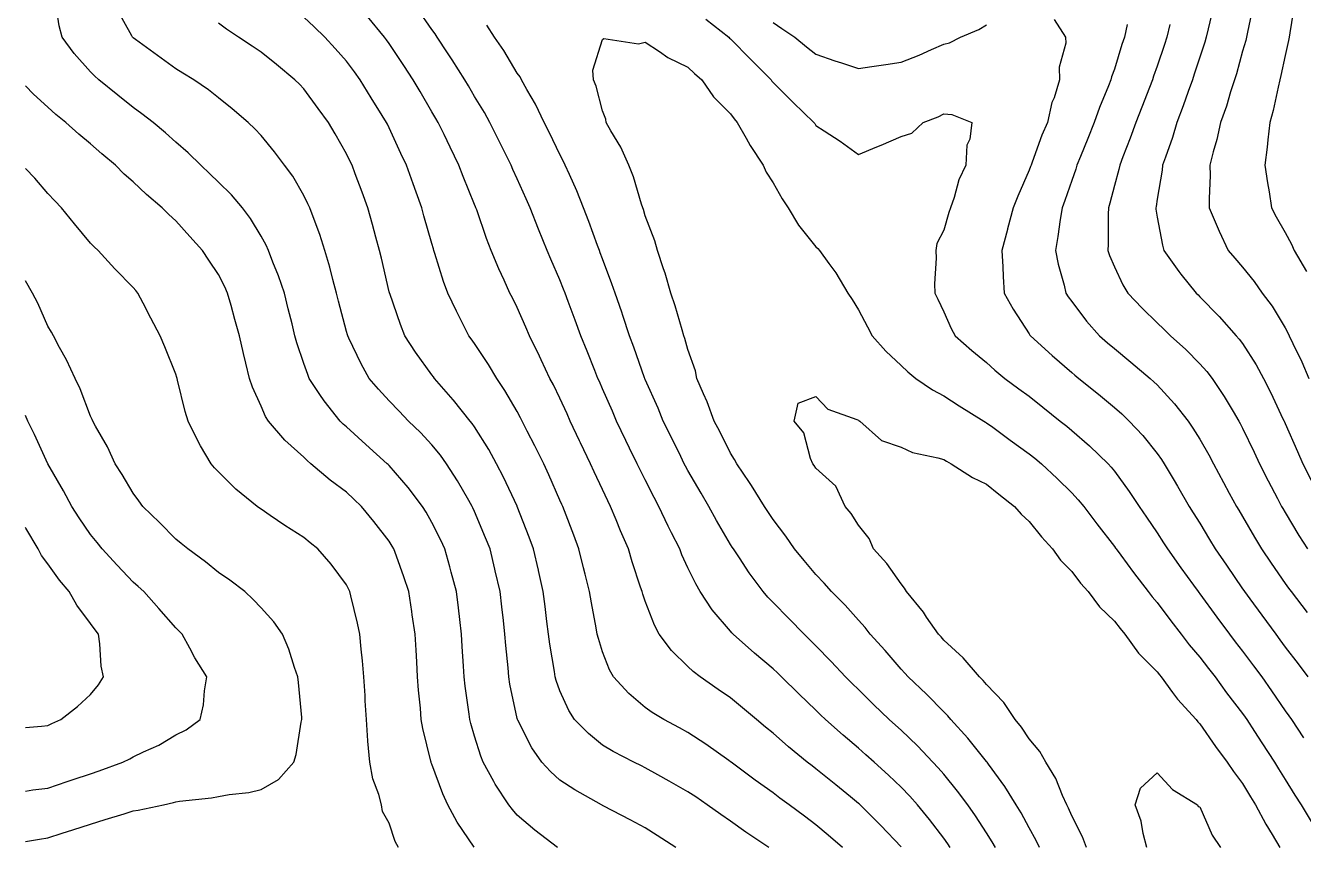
# Model space of a CAD drawing. Header units: inches. Extents: x 29277 to 43569, y 11651 to 22756.
# Drawn here: x 29283 to 32278, y 13855 to 15777 of the extents above; entities that cross this region are included whole.
import ezdxf

# ---------------------------------------------------------------- set-up
doc = ezdxf.new("R2010")
doc.units = ezdxf.units.IN
doc.header["$MEASUREMENT"] = 0
doc.layers.add('test_100m', color=124, linetype='Continuous', lineweight=30, true_color=0x00b06f)
doc.layers.add('test_20m', color=244, linetype='Continuous', lineweight=30, true_color=0xa80019)

msp = doc.modelspace()

# ---------------------------------------------------------------- linework, layer by layer
at = {"layer": 'test_100m'}
for points, elevation in [([(31198.1, 13849.9), (31164.3, 13879), (31135.3, 13903.4), (31108.5, 13923.2), (31072.6, 13949.9), (31051.1, 13965.7), (31035.3, 13977.8), (30993.3, 14008), (30936.8, 14049.9), (30935.3, 14051.1), (30931.3, 14053.9), (30877.3, 14092), (30835.3, 14119.5), (30815.8, 14130.4), (30779, 14149.9), (30752, 14166.6), (30735.3, 14178.4), (30696.6, 14211.3), (30661, 14249.9), (30651.9, 14266.5), (30635.3, 14308.6), (30625.5, 14340.1), (30623.1, 14349.9), (30620.5, 14364.7), (30609.1, 14423.7), (30604.7, 14449.9), (30594.7, 14490.5), (30591, 14505.6), (30580.1, 14549.9), (30567.7, 14582.3), (30546, 14639.2), (30541.9, 14649.9), (30539.8, 14654.4), (30535.3, 14664.6), (30509.4, 14724.1), (30497.6, 14749.9), (30477, 14791.6), (30459, 14826.2), (30446.9, 14849.9), (30443, 14857.6), (30435.3, 14872.1), (30406.6, 14921.2), (30387.3, 14949.9), (30367.9, 14982.5), (30335.3, 15031.9), (30327.7, 15042.3), (30322, 15049.9), (30308.7, 15076.5), (30292.8, 15107.4), (30272.8, 15149.9), (30262.7, 15177.3), (30242.6, 15242.6), (30240.1, 15249.9), (30238.9, 15253.6), (30235.3, 15265.8), (30216.6, 15331.2), (30211.5, 15349.9), (30198.3, 15386.9), (30191.4, 15406), (30176, 15449.9), (30162.8, 15477.5), (30135.3, 15537.2), (30131.1, 15545.7), (30129.1, 15549.9), (30119, 15566.2), (30093.2, 15607.8), (30067.3, 15649.9), (30053.9, 15668.5), (30035.3, 15693.5), (30008.7, 15723.3), (29984.2, 15749.9), (29959.3, 15774), (29935.3, 15796.8)], 2200), ([(31965, 15779.6), (31957.7, 15749.9), (31952.2, 15733), (31935.3, 15682.2), (31926.8, 15658.4), (31924.1, 15649.9), (31917, 15631.7), (31899.1, 15586.1), (31885.2, 15549.9), (31872, 15513.2), (31854.9, 15469.5), (31847.5, 15449.9), (31845.4, 15439.8), (31835.3, 15402.1), (31824.3, 15360.9), (31820.8, 15349.9), (31820, 15334.6), (31820.6, 15264.6), (31819.6, 15249.9), (31823.6, 15238.2), (31835.3, 15211.4), (31854.8, 15169.4), (31866.4, 15149.9), (31899.8, 15114.4), (31935.3, 15080), (31950.7, 15065.3), (31966.7, 15049.9), (32002.6, 15017.3), (32035.3, 14984.4), (32051.5, 14966.1), (32063.8, 14949.9), (32092.6, 14907.2), (32113.1, 14872.1), (32126.5, 14849.9), (32129.7, 14844.3), (32135.3, 14833.4), (32162.2, 14776.9), (32174.8, 14749.9), (32195.3, 14709.9), (32217.3, 14667.9), (32226.7, 14649.9), (32229.8, 14644.5), (32235.3, 14635.4), (32267.3, 14581.9), (32287.9, 14549.9)], 2200), ([(30156.8, 13849.9), (30149.4, 13864), (30135.3, 13907.4), (30119.9, 13934.5), (30117.2, 13949.9), (30111, 13974.2), (30096.6, 14011.2), (30089.8, 14049.9), (30085.6, 14099.6), (30085.6, 14100.2), (30081.9, 14149.9), (30079.3, 14193.9), (30078.7, 14206.5), (30076.2, 14249.9), (30072.9, 14287.5), (30069.9, 14315.3), (30066.7, 14349.9), (30061.2, 14375.8), (30045.3, 14439.9), (30043.1, 14449.9), (30040.6, 14455.2), (30035.3, 14465.9), (29999.4, 14514), (29968.2, 14549.9), (29949.9, 14564.5), (29935.3, 14576.8), (29890.4, 14605), (29856.6, 14628.6), (29835.3, 14643.2), (29831.4, 14646), (29826, 14649.9), (29775.5, 14690.1), (29735.3, 14730.5), (29725.8, 14740.5), (29717.7, 14749.9), (29693.4, 14791.9), (29687.2, 14801.8), (29664, 14849.9), (29657.4, 14872), (29639.2, 14946), (29638.2, 14949.9), (29637.5, 14952.2), (29635.3, 14959.8), (29609.6, 15024.2), (29598.8, 15049.9), (29576.9, 15091.5), (29558.7, 15126.5), (29546.5, 15149.9), (29541.4, 15156), (29535.3, 15163.2), (29492.3, 15206.9), (29453.5, 15249.9), (29443.8, 15258.4), (29435.3, 15267.3), (29397.4, 15312), (29367.6, 15349.9), (29351.6, 15366.2), (29335.3, 15383.1), (29304.5, 15419.1), (29283, 15442.3)], 2300), ([(31769.8, 13849.9), (31760.3, 13875), (31735.3, 13924.5), (31727.6, 13942.2), (31723.5, 13949.9), (31713.2, 13972), (31697.4, 14012), (31674.6, 14049.9), (31660.4, 14075), (31635.3, 14104.8), (31617.3, 14132), (31602.3, 14149.9), (31575.6, 14190.2), (31535.3, 14232), (31527.3, 14241.9), (31519, 14249.9), (31480.2, 14294.8), (31435.3, 14336.4), (31428.9, 14343.6), (31423, 14349.9), (31394.9, 14390.3), (31387.2, 14401.8), (31348.1, 14449.9), (31343.4, 14458), (31335.3, 14468.1), (31301.5, 14516.1), (31270.4, 14549.9), (31259.9, 14574.5), (31235.3, 14605.7), (31218.3, 14633), (31203.8, 14649.9), (31182.3, 14696.9), (31135.3, 14739.6), (31131.4, 14746), (31128.2, 14749.9), (31122.9, 14762.4), (31107.3, 14821.9), (31084.6, 14849.9), (31093.5, 14891.7), (31135.3, 14907.5), (31163.1, 14877.7), (31231.6, 14853.6), (31235.3, 14851.7), (31236.3, 14850.9), (31238.1, 14849.9), (31289.3, 14803.9), (31335.3, 14788.9), (31361.7, 14776.3), (31421.2, 14764), (31435.3, 14759.4), (31441.2, 14755.8), (31452.4, 14749.9), (31502.7, 14717.4), (31535.3, 14701.9), (31563.8, 14678.5), (31600.9, 14649.9), (31616.6, 14631.2), (31635.3, 14614.5), (31664, 14578.6), (31690, 14549.9), (31708.9, 14523.5), (31735.3, 14497.5), (31755.5, 14470.1), (31773.2, 14449.9), (31799.9, 14414.5), (31835.3, 14380.7), (31848.4, 14363.1), (31859.7, 14349.9), (31891.3, 14306), (31935.3, 14262), (31940.4, 14255.1), (31944.8, 14249.9), (31971.5, 14213.7), (31982.9, 14197.6), (32026.4, 14149.9), (32030.3, 14144.9), (32035.3, 14140.3), (32071.9, 14086.6), (32099.5, 14049.9), (32113.8, 14028.5), (32135.3, 14000.3), (32154.2, 13968.8), (32165.9, 13949.9), (32190, 13904.6), (32204.7, 13880.5), (32222.7, 13849.9)], 2100)]:
    msp.add_lwpolyline(points, dxfattribs=dict(at, elevation=elevation))
at = {"layer": 'test_20m'}
for points, elevation in [([(30529.7, 13849.9), (30476.4, 13891), (30435.3, 13926.1), (30424.1, 13938.7), (30415.8, 13949.9), (30383.9, 13998.5), (30380.8, 14004.4), (30355.4, 14049.9), (30349.8, 14064.4), (30335.3, 14111.4), (30326.4, 14141), (30324.2, 14149.9), (30322.7, 14162.5), (30313.7, 14228.3), (30311.3, 14249.9), (30309.8, 14275.5), (30306.6, 14321.2), (30304.9, 14349.9), (30300.9, 14384.3), (30297.7, 14412.3), (30293.3, 14449.9), (30280.9, 14495.5), (30277.3, 14507.9), (30265.6, 14549.9), (30256, 14570.6), (30235.3, 14612.2), (30221.7, 14636.3), (30213.3, 14649.9), (30179.4, 14694), (30135.3, 14745.5), (30133.1, 14747.7), (30130.8, 14749.9), (30080.3, 14794.9), (30035.3, 14836), (30027.7, 14842.3), (30020.1, 14849.9), (29982.5, 14897.2), (29972.9, 14912.4), (29947.8, 14949.9), (29944.2, 14958.8), (29935.3, 14985), (29918.8, 15033.5), (29914.3, 15049.9), (29907.5, 15077.8), (29898.6, 15113.2), (29889.6, 15149.9), (29875.7, 15190.3), (29862.9, 15222.3), (29852.6, 15249.9), (29847.2, 15261.9), (29835.3, 15283.3), (29809.9, 15324.5), (29791.2, 15349.9), (29765.7, 15380.3), (29735.3, 15410.3), (29715.1, 15429.7), (29693.6, 15449.9), (29664.2, 15478.9), (29635.3, 15503.9), (29610.9, 15525.5), (29582.1, 15549.9), (29555.8, 15570.4), (29535.3, 15584.8), (29499, 15613.6), (29454.7, 15649.9), (29444.6, 15659.2), (29435.3, 15668.8), (29396.9, 15711.5), (29369, 15749.9), (29361.9, 15776.5), (29353, 15832.2)], 2260), ([(31450.2, 13849.9), (31444.3, 13858.9), (31435.3, 13871.6), (31401.3, 13915.9), (31373.4, 13949.9), (31355.6, 13970.3), (31335.3, 13991.8), (31305.3, 14019.9), (31271.9, 14049.9), (31252.7, 14067.3), (31235.3, 14082.9), (31199, 14113.7), (31158.2, 14149.9), (31146.5, 14161.1), (31135.3, 14172.3), (31095.5, 14210.1), (31055, 14249.9), (31045.1, 14259.7), (31035.3, 14269), (30991.3, 14306), (30941.8, 14349.9), (30938.6, 14353.2), (30935.3, 14357), (30892.6, 14407.2), (30864.3, 14449.9), (30853.6, 14468.2), (30835.3, 14506.1), (30821.5, 14536.1), (30816.1, 14549.9), (30797.1, 14588.1), (30789.1, 14603.7), (30767.4, 14649.9), (30756.2, 14670.9), (30735.3, 14711.8), (30722.5, 14737.1), (30716.4, 14749.9), (30698.6, 14786.6), (30689.9, 14804.5), (30668.1, 14849.9), (30658.3, 14872.9), (30635.3, 14925.3), (30627.8, 14942.4), (30624.3, 14949.9), (30617.1, 14968.1), (30599.3, 15014), (30584.7, 15049.9), (30571.5, 15086.1), (30554.7, 15130.5), (30547.5, 15149.9), (30544.1, 15158.8), (30535.3, 15180.9), (30514.5, 15229.1), (30505.7, 15249.9), (30485.6, 15299.6), (30485.4, 15300), (30465.6, 15349.9), (30456.3, 15371), (30435.3, 15417.7), (30425.3, 15439.9), (30421.1, 15449.9), (30407.1, 15478.1), (30392.6, 15507.3), (30371.3, 15549.9), (30358.5, 15573.1), (30335.3, 15611.2), (30321.1, 15635.7), (30312.7, 15649.9), (30282.6, 15697.2), (30272, 15713.2), (30247.8, 15749.9), (30242.9, 15757.5), (30235.3, 15767.9), (30201.7, 15816.3)], 2160), ([(32066.8, 15818.4), (32054.9, 15769.5), (32050.4, 15749.9), (32047, 15738.2), (32035.3, 15703.3), (32022.3, 15662.9), (32018, 15649.9), (32008.1, 15622.7), (31996.3, 15588.9), (31981.4, 15549.9), (31970.8, 15514.4), (31954.4, 15469), (31948.1, 15449.9), (31946.9, 15438.3), (31935.3, 15370.2), (31932.5, 15352.7), (31931.9, 15349.9), (31932.2, 15346.8), (31935.3, 15327.9), (31947.4, 15262), (31950.9, 15249.9), (31985.9, 15200.5), (31990.9, 15194.3), (32026.5, 15149.9), (32031, 15145.6), (32035.3, 15141.5), (32080.5, 15095.1), (32120.7, 15049.9), (32127.5, 15042.1), (32135.3, 15031.7), (32167.1, 14981.7), (32184.7, 14949.9), (32201.6, 14916.2), (32229.9, 14855.3), (32232.5, 14849.9), (32233.4, 14848), (32235.3, 14843.9), (32263.9, 14778.6), (32276.5, 14749.9), (32296.5, 14711.1)], 2220), ([(32160.4, 15824.8), (32146.8, 15761.4), (32144.6, 15749.9), (32142.8, 15742.4), (32135.3, 15717), (32120.9, 15664.3), (32116.3, 15649.9), (32107.3, 15622), (32097.4, 15587.8), (32084, 15549.9), (32075.2, 15510), (32066.5, 15481.1), (32058.6, 15449.9), (32059.2, 15426), (32056.8, 15371.5), (32057.4, 15349.9), (32073.7, 15311.5), (32080.2, 15294.8), (32101.6, 15249.9), (32117, 15231.7), (32135.3, 15210.5), (32162.3, 15177), (32181.6, 15149.9), (32204.4, 15119), (32235.3, 15068.5), (32241.8, 15056.5), (32244.9, 15049.9), (32253.2, 15032), (32274.1, 14988.8), (32290.6, 14949.9)], 2240), ([(32257.1, 15828.1), (32245.9, 15760.5), (32244.4, 15749.9), (32243, 15742.2), (32235.3, 15707.3), (32225.3, 15659.9), (32222.6, 15649.9), (32218.5, 15633.1), (32207.3, 15577.9), (32199.5, 15549.9), (32194.6, 15509.2), (32193.4, 15491.8), (32187.7, 15449.9), (32193.5, 15408.1), (32197.5, 15387.7), (32203.3, 15349.9), (32214.4, 15329.1), (32235.3, 15292), (32249.7, 15264.3), (32256.4, 15249.9), (32285.6, 15200.2)], 2260), ([(30807.3, 13849.9), (30763.2, 13877.9), (30735.3, 13895.9), (30699.9, 13914.5), (30638.1, 13947.2), (30635.3, 13948.6), (30634.5, 13949.1), (30633, 13949.9), (30570.2, 13984.8), (30535.3, 14008.1), (30513.2, 14027.9), (30493.3, 14049.9), (30469.4, 14084), (30436.6, 14148.6), (30435.9, 14149.9), (30435.7, 14150.4), (30435.3, 14152.3), (30418.4, 14233.1), (30415.6, 14249.9), (30413.8, 14271.4), (30408.7, 14323.3), (30406.5, 14349.9), (30402.9, 14382.3), (30399.4, 14414), (30395.4, 14449.9), (30383.9, 14498.6), (30383.1, 14502.2), (30371.6, 14549.9), (30361.3, 14576), (30335.3, 14637.9), (30331.5, 14646.2), (30329.7, 14649.9), (30321.7, 14663.5), (30295.2, 14709.8), (30269.6, 14749.9), (30255.3, 14769.9), (30235.3, 14794.3), (30208.3, 14822.9), (30180.5, 14849.9), (30158.5, 14873.1), (30135.3, 14897.4), (30109.9, 14924.5), (30088.4, 14949.9), (30069.3, 14983.9), (30040.9, 15044.3), (30038.1, 15049.9), (30037.4, 15052.1), (30035.3, 15059.9), (30016.6, 15131.2), (30011.9, 15149.9), (30003.1, 15182.1), (29996, 15210.6), (29984.6, 15249.9), (29972.5, 15287.2), (29956.8, 15328.4), (29949.2, 15349.9), (29944.9, 15359.5), (29935.3, 15378.6), (29909.1, 15423.7), (29890.2, 15449.9), (29866.7, 15481.3), (29835.3, 15519.4), (29820.5, 15535.1), (29804.7, 15549.9), (29767.5, 15582.1), (29735.3, 15608.1), (29712, 15626.6), (29677.2, 15649.9), (29651.3, 15665.9), (29635.3, 15676), (29592.3, 15706.9), (29540.5, 15744.7), (29535.3, 15748.5), (29534.6, 15749.2), (29533.8, 15749.9), (29532.3, 15752.9), (29498.8, 15813.4)], 2240), ([(31198.1, 13849.9), (31164.3, 13879), (31135.3, 13903.4), (31108.5, 13923.2), (31072.6, 13949.9), (31051.1, 13965.7), (31035.3, 13977.8), (30993.3, 14008), (30936.8, 14049.9), (30935.3, 14051.1), (30931.3, 14053.9), (30877.3, 14092), (30835.3, 14119.5), (30815.8, 14130.4), (30779, 14149.9), (30752, 14166.6), (30735.3, 14178.4), (30696.6, 14211.3), (30661, 14249.9), (30651.9, 14266.5), (30635.3, 14308.6), (30625.5, 14340.1), (30623.1, 14349.9), (30620.5, 14364.7), (30609.1, 14423.7), (30604.7, 14449.9), (30594.7, 14490.5), (30591, 14505.6), (30580.1, 14549.9), (30567.7, 14582.3), (30546, 14639.2), (30541.9, 14649.9), (30539.8, 14654.4), (30535.3, 14664.6), (30509.4, 14724.1), (30497.6, 14749.9), (30477, 14791.6), (30459, 14826.2), (30446.9, 14849.9), (30443, 14857.6), (30435.3, 14872.1), (30406.6, 14921.2), (30387.3, 14949.9), (30367.9, 14982.5), (30335.3, 15031.9), (30327.7, 15042.3), (30322, 15049.9), (30308.7, 15076.5), (30292.8, 15107.4), (30272.8, 15149.9), (30262.7, 15177.3), (30242.6, 15242.6), (30240.1, 15249.9), (30238.9, 15253.6), (30235.3, 15265.8), (30216.6, 15331.2), (30211.5, 15349.9), (30198.3, 15386.9), (30191.4, 15406), (30176, 15449.9), (30162.8, 15477.5), (30135.3, 15537.2), (30131.1, 15545.7), (30129.1, 15549.9), (30119, 15566.2), (30093.2, 15607.8), (30067.3, 15649.9), (30053.9, 15668.5), (30035.3, 15693.5), (30008.7, 15723.3), (29984.2, 15749.9), (29959.3, 15774), (29935.3, 15796.8)], 2200), ([(31335.3, 13851.3), (31287.3, 13901.9), (31239.1, 13949.9), (31237.2, 13951.8), (31235.3, 13953.5), (31216.8, 13968.4), (31181.9, 13996.6), (31135.3, 14034.6), (31126.5, 14041.1), (31115.1, 14049.9), (31071.3, 14085.9), (31035.3, 14117.9), (31017.6, 14132.2), (30995.9, 14149.9), (30963, 14177.7), (30935.3, 14200.9), (30906.2, 14220.8), (30864, 14249.9), (30847.8, 14262.4), (30835.3, 14274.2), (30797.1, 14311.8), (30768.3, 14349.9), (30756.8, 14371.4), (30735.3, 14427.6), (30729.5, 14444.2), (30728, 14449.9), (30724.6, 14460.6), (30704.8, 14519.4), (30695.8, 14549.9), (30677.5, 14592.1), (30667.2, 14618), (30654.1, 14649.9), (30647.9, 14662.5), (30635.3, 14689.3), (30616, 14730.6), (30607.2, 14749.9), (30584, 14798.6), (30581.5, 14803.7), (30559.6, 14849.9), (30552.1, 14866.7), (30535.3, 14903.2), (30520, 14934.6), (30511.9, 14949.9), (30491.4, 14993.8), (30487.6, 15002.2), (30464.1, 15049.9), (30455.5, 15070.1), (30435.3, 15116), (30423.9, 15138.5), (30418.2, 15149.9), (30404.7, 15180.5), (30392.4, 15207.1), (30374.6, 15249.9), (30363.6, 15278.2), (30340.3, 15344.9), (30338.4, 15349.9), (30337.5, 15352.1), (30335.3, 15357.5), (30308.6, 15423.3), (30298.7, 15449.9), (30277.8, 15492.4), (30263.8, 15521.4), (30249.9, 15549.9), (30244.6, 15559.2), (30235.3, 15574.8), (30207.5, 15622.2), (30191.4, 15649.9), (30169.3, 15683.9), (30135.3, 15734.9), (30129, 15743.6), (30124.4, 15749.9), (30084.2, 15798.8)], 2180), ([(30877.7, 15792.3), (30931, 15749.9), (30933.1, 15747.8), (30935.3, 15745.9), (30982.7, 15697.3), (31030.3, 15649.9), (31032.4, 15647), (31035.3, 15643.6), (31082.1, 15596.7), (31130.6, 15549.9), (31132.6, 15547.2), (31135.3, 15543.2), (31155, 15530.2), (31191.9, 15506.5), (31235.3, 15474.6), (31278.1, 15492.7), (31288.2, 15497), (31335.3, 15516.7), (31360.2, 15525), (31386.7, 15549.9), (31421.7, 15563.5), (31435.3, 15570.2), (31454.3, 15568.9), (31500.5, 15549.9), (31496.4, 15511.1), (31488.8, 15496.4), (31487, 15449.9), (31470.1, 15415.1), (31459.2, 15373.8), (31450.6, 15349.9), (31446.7, 15338.5), (31435.3, 15297.1), (31419.1, 15266.1), (31416.7, 15249.9), (31417.4, 15232), (31413.5, 15171.7), (31414.2, 15149.9), (31420.9, 15135.5), (31435.3, 15106), (31452.6, 15067.2), (31462, 15049.9), (31500.7, 15015.3), (31535.3, 14987.2), (31554.8, 14969.5), (31578.1, 14949.9), (31611, 14925.7), (31635.3, 14908), (31667.6, 14882.2), (31708.2, 14849.9), (31723.2, 14837.8), (31735.3, 14827.8), (31776.8, 14791.4), (31820, 14749.9), (31827.2, 14741.9), (31835.3, 14732.1), (31869.9, 14684.5), (31893.1, 14649.9), (31910.2, 14624.8), (31935.3, 14587.8), (31949.9, 14564.6), (31959.2, 14549.9), (31991, 14505.6), (32020.3, 14465), (32031.1, 14449.9), (32032.9, 14447.5), (32035.3, 14444.4), (32075.1, 14389.7), (32104.5, 14349.9), (32117.8, 14332.5), (32135.3, 14310.3), (32161.3, 14275.9), (32180.4, 14249.9), (32203, 14217.6), (32235.3, 14170.6), (32243.9, 14158.6), (32249.9, 14149.9), (32278.4, 14106.8)], 2140), ([(31035.3, 15784.7), (31055.8, 15770.5), (31085.8, 15749.9), (31113, 15727.6), (31135.3, 15710.1), (31180, 15694.6), (31195.3, 15689.9), (31235.3, 15676.8), (31266.5, 15681.1), (31299.1, 15686.1), (31335.3, 15691), (31377.3, 15707.9), (31406.3, 15720.9), (31435.3, 15733.4), (31448.3, 15736.9), (31474.5, 15749.9), (31517.5, 15767.8), (31535.3, 15778.8)], 2160), ([(31694.1, 15791.1), (31720.2, 15749.9), (31721.3, 15736), (31705.2, 15680), (31706.3, 15649.9), (31693.5, 15608.1), (31688.7, 15596.5), (31678.1, 15549.9), (31665.3, 15519.9), (31642.4, 15457), (31639.6, 15449.9), (31638.4, 15446.8), (31635.3, 15438.3), (31608.3, 15376.9), (31597.7, 15349.9), (31584.8, 15300.4), (31584.4, 15299), (31571, 15249.9), (31573.7, 15211.5), (31573.9, 15188.5), (31577, 15149.9), (31597.6, 15112.2), (31635.3, 15054.3), (31637, 15051.6), (31638.2, 15049.9), (31689, 15003.7), (31735.3, 14963.4), (31742.5, 14957.2), (31751.3, 14949.9), (31797.9, 14912.6), (31835.3, 14881.9), (31852.3, 14867), (31869.9, 14849.9), (31901.3, 14815.9), (31935.3, 14773.5), (31945.1, 14759.7), (31951.3, 14749.9), (31975, 14710.2), (31982.7, 14697.4), (32010.2, 14649.9), (32019.9, 14634.5), (32035.3, 14610.1), (32057.9, 14572.5), (32071.4, 14549.9), (32097.4, 14512.1), (32135.3, 14456.5), (32138, 14452.6), (32139.8, 14449.9), (32152.2, 14433), (32180.2, 14394.9), (32213, 14349.9), (32222.6, 14337.2), (32235.3, 14319.9), (32265.7, 14280.4), (32288.4, 14249.9)], 2160), ([(31025.2, 13849.9), (30971.4, 13886.1), (30935.3, 13911.9), (30912.5, 13927.1), (30880.9, 13949.9), (30853.7, 13968.4), (30835.3, 13980.8), (30791.3, 14005.9), (30764.7, 14020.5), (30735.3, 14036.9), (30726.5, 14041.1), (30708.8, 14049.9), (30660.6, 14075.2), (30635.3, 14090.3), (30602.3, 14116.9), (30569.9, 14149.9), (30556.5, 14171.1), (30535.3, 14217.7), (30526.7, 14241.3), (30524.3, 14249.9), (30522.5, 14262.7), (30511.9, 14326.5), (30508.8, 14349.9), (30505.1, 14380.1), (30500.5, 14415.1), (30496.3, 14449.9), (30485, 14499.6), (30484.9, 14500.4), (30473.5, 14549.9), (30463.2, 14577.9), (30435.3, 14649.6), (30435, 14650.2), (30403.3, 14718), (30387, 14749.9), (30368.5, 14783.1), (30335.3, 14836.4), (30329.7, 14844.4), (30325.3, 14849.9), (30286.2, 14899), (30285.4, 14900), (30241.5, 14949.9), (30238.9, 14953.5), (30235.3, 14958.3), (30196.9, 15011.5), (30171.9, 15049.9), (30161.5, 15076.2), (30136.5, 15148.7), (30136.1, 15149.9), (30135.9, 15150.5), (30135.3, 15153.1), (30116.9, 15231.5), (30112.4, 15249.9), (30103.8, 15281.4), (30096, 15310.6), (30085.2, 15349.9), (30071.9, 15386.5), (30055.7, 15429.5), (30048.2, 15449.9), (30043.9, 15458.6), (30035.3, 15476.5), (30008.6, 15523.2), (29993, 15549.9), (29968.5, 15583.1), (29935.3, 15628.5), (29924.8, 15639.4), (29914.5, 15649.9), (29871, 15685.7), (29835.3, 15714.9), (29814.3, 15728.9), (29782.1, 15749.9), (29754, 15768.6), (29735.3, 15782.6)], 2220), ([(31556, 13849.9), (31548.6, 13863.2), (31535.3, 13884.1), (31509.5, 13924.1), (31491.4, 13949.9), (31467.6, 13982.3), (31435.3, 14021.7), (31422.1, 14036.8), (31409.7, 14049.9), (31373.4, 14088.1), (31335.3, 14124.9), (31322.1, 14136.8), (31307.4, 14149.9), (31270.7, 14185.4), (31235.3, 14220.1), (31220.1, 14234.7), (31204.9, 14249.9), (31171.5, 14286.1), (31135.3, 14323), (31121.7, 14336.3), (31107.5, 14349.9), (31071.9, 14386.6), (31035.3, 14424.3), (31022.6, 14437.2), (31011.6, 14449.9), (30979.2, 14493.8), (30956.1, 14529.1), (30942.2, 14549.9), (30939.5, 14554.1), (30935.3, 14560.5), (30902.3, 14616.9), (30884.1, 14649.9), (30866.2, 14680.9), (30835.3, 14734.2), (30829.8, 14744.4), (30826.9, 14749.9), (30818.8, 14766.4), (30796.7, 14811.3), (30777.5, 14849.9), (30765.3, 14880), (30735.3, 14947.4), (30734.6, 14949.2), (30734.2, 14949.9), (30733.7, 14951.6), (30708.8, 15023.4), (30698.8, 15049.9), (30682.9, 15097.5), (30680.3, 15104.9), (30664.7, 15149.9), (30657.4, 15172), (30635.3, 15229.9), (30629.9, 15244.5), (30627.8, 15249.9), (30623.4, 15261.8), (30603.4, 15318), (30591, 15349.9), (30575, 15389.6), (30557.5, 15427.7), (30547.8, 15449.9), (30543.8, 15458.4), (30535.3, 15474.5), (30510.8, 15525.4), (30498.4, 15549.9), (30478.3, 15592.9), (30457.9, 15627.3), (30445.4, 15649.9), (30442.1, 15656.7), (30435.3, 15665.2), (30403.8, 15718.4), (30381.7, 15749.9), (30363.8, 15778.4)], 2140), ([(31864.7, 15779.3), (31858.3, 15749.9), (31852.5, 15732.7), (31835.3, 15675), (31828.5, 15656.7), (31826.8, 15649.9), (31821.4, 15636), (31799.9, 15585.3), (31787.5, 15549.9), (31772.5, 15512.7), (31755.2, 15469.8), (31747.2, 15449.9), (31744.5, 15440.7), (31735.3, 15413.6), (31718.5, 15366.7), (31712.3, 15349.9), (31707.7, 15322.3), (31702.7, 15282.5), (31696.7, 15249.9), (31703, 15217.6), (31717.1, 15168.1), (31721.2, 15149.9), (31726.7, 15141.3), (31735.3, 15129.8), (31769.6, 15084.3), (31799.7, 15049.9), (31818.8, 15033.4), (31835.3, 15019.7), (31873.5, 14988.1), (31918.5, 14949.9), (31927.5, 14942.1), (31935.3, 14934.5), (31975.6, 14890.3), (32007.5, 14849.9), (32018.9, 14833.5), (32035.3, 14807.1), (32056, 14770.6), (32067, 14749.9), (32091, 14705.6), (32104.1, 14681.1), (32120.9, 14649.9), (32126.3, 14640.9), (32135.3, 14625.9), (32163.2, 14577.8), (32179.9, 14549.9), (32202.3, 14516.9), (32235.3, 14469), (32243.2, 14457.8), (32249.1, 14449.9), (32286.4, 14401.1)], 2180), ([(31965, 15779.6), (31957.7, 15749.9), (31952.2, 15733), (31935.3, 15682.2), (31926.8, 15658.4), (31924.1, 15649.9), (31917, 15631.7), (31899.1, 15586.1), (31885.2, 15549.9), (31872, 15513.2), (31854.9, 15469.5), (31847.5, 15449.9), (31845.4, 15439.8), (31835.3, 15402.1), (31824.3, 15360.9), (31820.8, 15349.9), (31820, 15334.6), (31820.6, 15264.6), (31819.6, 15249.9), (31823.6, 15238.2), (31835.3, 15211.4), (31854.8, 15169.4), (31866.4, 15149.9), (31899.8, 15114.4), (31935.3, 15080), (31950.7, 15065.3), (31966.7, 15049.9), (32002.6, 15017.3), (32035.3, 14984.4), (32051.5, 14966.1), (32063.8, 14949.9), (32092.6, 14907.2), (32113.1, 14872.1), (32126.5, 14849.9), (32129.7, 14844.3), (32135.3, 14833.4), (32162.2, 14776.9), (32174.8, 14749.9), (32195.3, 14709.9), (32217.3, 14667.9), (32226.7, 14649.9), (32229.8, 14644.5), (32235.3, 14635.4), (32267.3, 14581.9), (32287.9, 14549.9)], 2200), ([(31659.8, 13849.9), (31652, 13866.6), (31635.3, 13896.1), (31616.4, 13931), (31604.7, 13949.9), (31578.4, 13993), (31539.7, 14045.5), (31536.6, 14049.9), (31536, 14050.7), (31535.3, 14051.5), (31491.8, 14106.4), (31451.8, 14149.9), (31444.3, 14158.9), (31435.3, 14167.8), (31394.9, 14209.5), (31351.8, 14249.9), (31344, 14258.7), (31335.3, 14268), (31297.4, 14312), (31262.8, 14349.9), (31250.8, 14365.5), (31235.3, 14382.9), (31203.7, 14418.4), (31172.1, 14449.9), (31154.9, 14469.5), (31135.3, 14489.9), (31108, 14522.6), (31085.6, 14549.9), (31065.2, 14579.8), (31035.3, 14618.7), (31023.1, 14637.7), (31015.1, 14649.9), (30984.2, 14698.8), (30979.4, 14705.8), (30949.7, 14749.9), (30944.8, 14759.4), (30935.3, 14774.5), (30910.4, 14825), (30897.1, 14849.9), (30880.2, 14894.9), (30871.7, 14913.5), (30856.3, 14949.9), (30853, 14967.6), (30835.3, 15017.6), (30828.4, 15043.1), (30826, 15049.9), (30821.7, 15063.5), (30805.7, 15120.4), (30795.3, 15149.9), (30782.1, 15196.8), (30778.1, 15207.1), (30763.8, 15249.9), (30758, 15272.6), (30735.3, 15331.2), (30731.3, 15345.9), (30729.9, 15349.9), (30727, 15358.3), (30707.9, 15422.5), (30696.6, 15449.9), (30677.8, 15492.4), (30655.1, 15530.1), (30644.2, 15549.9), (30643.3, 15557.9), (30635.3, 15577), (30620.6, 15635.2), (30614.4, 15649.9), (30612.8, 15672.4), (30635.3, 15744.4), (30638.1, 15747.1), (30719.5, 15734.1), (30735.3, 15738.2), (30769.2, 15716), (30788, 15702.6), (30835.3, 15680), (30850.5, 15665.1), (30868, 15649.9), (30895.1, 15609.8), (30935.3, 15570.6), (30944, 15558.6), (30951.2, 15549.9), (30972, 15513.2), (30981.3, 15495.9), (31011.6, 15449.9), (31019.1, 15433.7), (31035.3, 15408.4), (31056.5, 15371.1), (31070.4, 15349.9), (31094.7, 15309.3), (31135.3, 15258.2), (31139.7, 15254.3), (31144.1, 15249.9), (31166, 15219.2), (31182.4, 15197.1), (31209.9, 15149.9), (31220.2, 15134.8), (31235.3, 15111), (31256.4, 15071), (31266.9, 15049.9), (31299.3, 15013.9), (31335.3, 14980), (31350.6, 14965.2), (31369.3, 14949.9), (31408.6, 14923.2), (31435.3, 14908.9), (31470.8, 14885.4), (31528.8, 14849.9), (31532.8, 14847.4), (31535.3, 14846), (31549.8, 14835.4), (31590.8, 14805.4), (31635.3, 14773.4), (31648.3, 14762.9), (31664, 14749.9), (31700.7, 14715.3), (31735.3, 14681.7), (31750.4, 14665.1), (31763, 14649.9), (31794.1, 14608.7), (31835.3, 14555.4), (31837.5, 14552.2), (31839, 14549.9), (31849.8, 14535.4), (31879.9, 14494.5), (31914.5, 14449.9), (31923.5, 14438.1), (31935.3, 14424.5), (31967.1, 14381.7), (31991.6, 14349.9), (32010.5, 14325.1), (32035.3, 14296.2), (32055.3, 14270), (32071, 14249.9), (32098.1, 14212.7), (32135.3, 14163.9), (32141.1, 14155.7), (32145, 14149.9), (32163.4, 14121.8), (32180.7, 14095.3), (32210.4, 14049.9), (32219.8, 14034.4), (32235.3, 14009.6), (32258.2, 13972.8), (32272.5, 13949.9), (32296.3, 13910.9)], 2120), ([(30334.3, 13851), (30294.8, 13909.4), (30272.9, 13949.9), (30261.1, 13975.7), (30235.3, 14045.2), (30233.9, 14048.5), (30233.4, 14049.9), (30232.9, 14052.3), (30214.2, 14128.9), (30210.6, 14149.9), (30208.5, 14176.8), (30204.3, 14218.9), (30201.9, 14249.9), (30199.8, 14285.4), (30198.2, 14312.8), (30196, 14349.9), (30189.4, 14395.8), (30188.5, 14403.1), (30181.6, 14449.9), (30169.9, 14484.5), (30152.4, 14532.8), (30146.4, 14549.9), (30142.3, 14556.9), (30135.3, 14568.2), (30099.3, 14614), (30070, 14649.9), (30052.5, 14667.1), (30035.3, 14683.5), (29996.9, 14711.6), (29951.9, 14749.9), (29942.8, 14757.4), (29935.3, 14764.9), (29890.4, 14805), (29852.1, 14849.9), (29845.7, 14860.3), (29835.3, 14884.6), (29814.8, 14929.4), (29808, 14949.9), (29799.4, 14985.8), (29793.5, 15008.1), (29784.1, 15049.9), (29773.6, 15088.2), (29764.6, 15120.6), (29756.5, 15149.9), (29749.8, 15164.4), (29735.3, 15193.2), (29712.5, 15227.1), (29697.9, 15249.9), (29668.3, 15282.9), (29635.3, 15319.6), (29619.1, 15333.8), (29602.9, 15349.9), (29566.3, 15380.9), (29535.3, 15410.5), (29514.3, 15428.9), (29493.7, 15449.9), (29461.8, 15476.4), (29435.3, 15499.6), (29407.9, 15522.5), (29377.4, 15549.9), (29354.1, 15568.7), (29335.3, 15585.6), (29301.7, 15616.3), (29283, 15636.1)], 2280), ([(30156.8, 13849.9), (30149.4, 13864), (30135.3, 13907.4), (30119.9, 13934.5), (30117.2, 13949.9), (30111, 13974.2), (30096.6, 14011.2), (30089.8, 14049.9), (30085.6, 14099.6), (30085.6, 14100.2), (30081.9, 14149.9), (30079.3, 14193.9), (30078.7, 14206.5), (30076.2, 14249.9), (30072.9, 14287.5), (30069.9, 14315.3), (30066.7, 14349.9), (30061.2, 14375.8), (30045.3, 14439.9), (30043.1, 14449.9), (30040.6, 14455.2), (30035.3, 14465.9), (29999.4, 14514), (29968.2, 14549.9), (29949.9, 14564.5), (29935.3, 14576.8), (29890.4, 14605), (29856.6, 14628.6), (29835.3, 14643.2), (29831.4, 14646), (29826, 14649.9), (29775.5, 14690.1), (29735.3, 14730.5), (29725.8, 14740.5), (29717.7, 14749.9), (29693.4, 14791.9), (29687.2, 14801.8), (29664, 14849.9), (29657.4, 14872), (29639.2, 14946), (29638.2, 14949.9), (29637.5, 14952.2), (29635.3, 14959.8), (29609.6, 15024.2), (29598.8, 15049.9), (29576.9, 15091.5), (29558.7, 15126.5), (29546.5, 15149.9), (29541.4, 15156), (29535.3, 15163.2), (29492.3, 15206.9), (29453.5, 15249.9), (29443.8, 15258.4), (29435.3, 15267.3), (29397.4, 15312), (29367.6, 15349.9), (29351.6, 15366.2), (29335.3, 15383.1), (29304.5, 15419.1), (29283, 15442.3)], 2300), ([(29283, 13864), (29315.6, 13869.6), (29335.3, 13872.6), (29368.7, 13883.3), (29393.7, 13891.5), (29435.3, 13904.6), (29469.8, 13915.4), (29514.5, 13929.1), (29535.3, 13935.6), (29547.3, 13937.9), (29606, 13949.9), (29629.7, 13955.6), (29635.3, 13957.1), (29643.8, 13958.5), (29718.5, 13966.7), (29735.3, 13969.7), (29760, 13974.6), (29806.6, 13978.6), (29835.3, 13986.1), (29876, 14009.3), (29911.4, 14049.9), (29917.2, 14068), (29929.2, 14143.8), (29930.7, 14149.9), (29930.2, 14155), (29922.5, 14237.2), (29921.2, 14249.9), (29913.3, 14271.9), (29900.3, 14315), (29885.3, 14349.9), (29864.8, 14379.4), (29835.3, 14412.1), (29816.8, 14431.4), (29796.6, 14449.9), (29761.9, 14476.5), (29735.3, 14495.1), (29705.1, 14519.7), (29663, 14549.9), (29647.8, 14562.4), (29635.3, 14572.7), (29597.1, 14611.7), (29557.8, 14649.9), (29548.2, 14662.8), (29535.3, 14680.4), (29509.8, 14724.5), (29493.2, 14749.9), (29474.8, 14789.4), (29447, 14838.2), (29440.7, 14849.9), (29439.2, 14853.8), (29435.3, 14861.6), (29411.1, 14925.7), (29399.1, 14949.9), (29378.9, 14993.5), (29362.7, 15022.5), (29348.2, 15049.9), (29343.6, 15058.3), (29335.3, 15072.1), (29311.7, 15126.3), (29299.6, 15149.9), (29283, 15179)], 2320), ([(31769.8, 13849.9), (31760.3, 13875), (31735.3, 13924.5), (31727.6, 13942.2), (31723.5, 13949.9), (31713.2, 13972), (31697.4, 14012), (31674.6, 14049.9), (31660.4, 14075), (31635.3, 14104.8), (31617.3, 14132), (31602.3, 14149.9), (31575.6, 14190.2), (31535.3, 14232), (31527.3, 14241.9), (31519, 14249.9), (31480.2, 14294.8), (31435.3, 14336.4), (31428.9, 14343.6), (31423, 14349.9), (31394.9, 14390.3), (31387.2, 14401.8), (31348.1, 14449.9), (31343.4, 14458), (31335.3, 14468.1), (31301.5, 14516.1), (31270.4, 14549.9), (31259.9, 14574.5), (31235.3, 14605.7), (31218.3, 14633), (31203.8, 14649.9), (31182.3, 14696.9), (31135.3, 14739.6), (31131.4, 14746), (31128.2, 14749.9), (31122.9, 14762.4), (31107.3, 14821.9), (31084.6, 14849.9), (31093.5, 14891.7), (31135.3, 14907.5), (31163.1, 14877.7), (31231.6, 14853.6), (31235.3, 14851.7), (31236.3, 14850.9), (31238.1, 14849.9), (31289.3, 14803.9), (31335.3, 14788.9), (31361.7, 14776.3), (31421.2, 14764), (31435.3, 14759.4), (31441.2, 14755.8), (31452.4, 14749.9), (31502.7, 14717.4), (31535.3, 14701.9), (31563.8, 14678.5), (31600.9, 14649.9), (31616.6, 14631.2), (31635.3, 14614.5), (31664, 14578.6), (31690, 14549.9), (31708.9, 14523.5), (31735.3, 14497.5), (31755.5, 14470.1), (31773.2, 14449.9), (31799.9, 14414.5), (31835.3, 14380.7), (31848.4, 14363.1), (31859.7, 14349.9), (31891.3, 14306), (31935.3, 14262), (31940.4, 14255.1), (31944.8, 14249.9), (31971.5, 14213.7), (31982.9, 14197.6), (32026.4, 14149.9), (32030.3, 14144.9), (32035.3, 14140.3), (32071.9, 14086.6), (32099.5, 14049.9), (32113.8, 14028.5), (32135.3, 14000.3), (32154.2, 13968.8), (32165.9, 13949.9), (32190, 13904.6), (32204.7, 13880.5), (32222.7, 13849.9)], 2100), ([(29283, 13982.4), (29300.1, 13985.1), (29335.3, 13989.4), (29380.5, 14004.7), (29394.6, 14009.2), (29435.3, 14022.6), (29455.4, 14029.8), (29511.3, 14049.9), (29527.3, 14058), (29535.3, 14062.4), (29559.8, 14074.5), (29595.1, 14090.1), (29635.3, 14114.1), (29659.3, 14125.9), (29692.4, 14149.9), (29700.4, 14184.8), (29702.4, 14217), (29708.1, 14249.9), (29679.8, 14294.4), (29668.1, 14317.1), (29650.1, 14349.9), (29642.8, 14357.5), (29635.3, 14364.9), (29595.7, 14410.3), (29560.6, 14449.9), (29547.3, 14461.9), (29535.3, 14472.1), (29497.4, 14512), (29462.8, 14549.9), (29450.7, 14565.3), (29435.3, 14584.2), (29408.5, 14623.1), (29391.2, 14649.9), (29371.6, 14686.2), (29335.3, 14749.9), (29303.9, 14818.5), (29288.6, 14849.9), (29283, 14862.6)], 2340), ([(29283, 14131), (29320, 14134.6), (29335.3, 14136.2), (29344.8, 14140.4), (29365.9, 14149.9), (29404.7, 14180.5), (29435.3, 14208.8), (29454.1, 14231.1), (29465.4, 14249.9), (29460.6, 14275.3), (29457.3, 14327.9), (29454, 14349.9), (29445.8, 14360.4), (29435.3, 14375.3), (29403.5, 14418.1), (29385.3, 14449.9), (29362.4, 14477.1), (29335.3, 14515.2), (29320.3, 14534.9), (29312.2, 14549.9), (29283.9, 14598.5), (29283, 14600.4)], 2360), ([(31911.1, 13849.9), (31902.1, 13883.1), (31897.4, 13912.1), (31883.3, 13949.9), (31895.8, 13989.4), (31935.3, 14025.3), (31971.4, 13986), (32030.1, 13949.9), (32031.5, 13946.2), (32035.3, 13945.2), (32064, 13878.6), (32083.9, 13849.9)], 2080)]:
    msp.add_lwpolyline(points, dxfattribs=dict(at, elevation=elevation))

doc.saveas('drawing.dxf')
